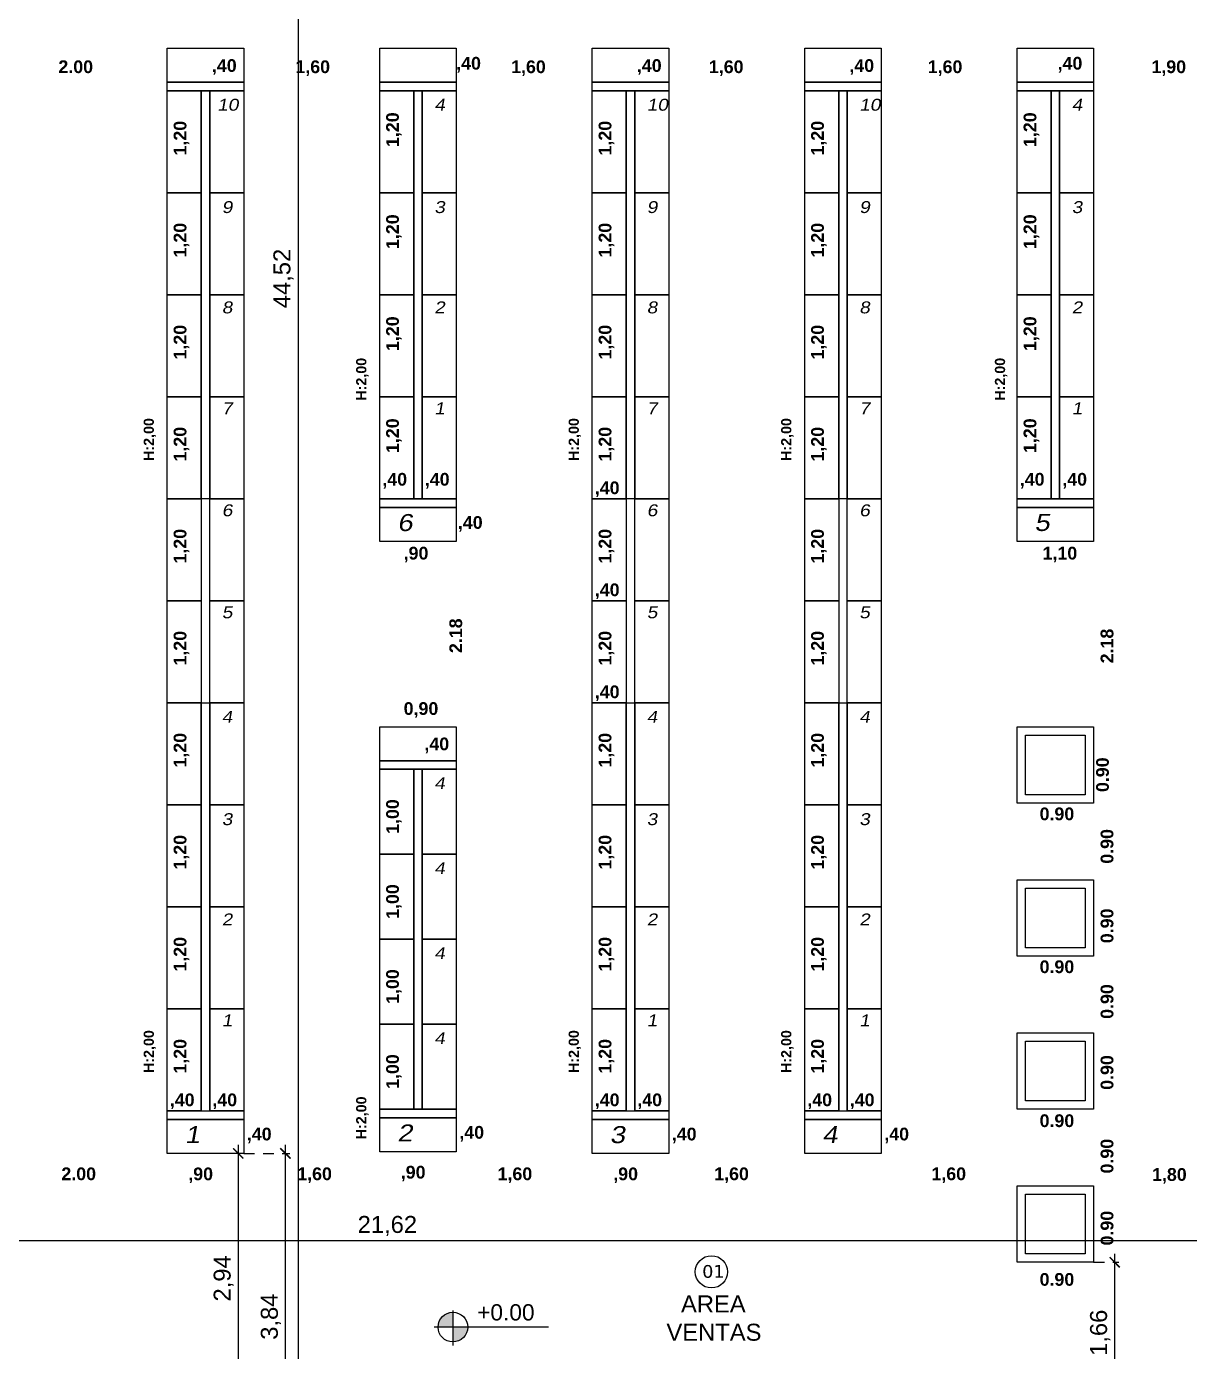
# Model space of a CAD drawing. Header units: metres. Extents: x 1093 to 1459, y -137 to 62.
# Drawn here: x 1286.92 to 1300.6, y -28.15 to -12.56 of the extents above; entities that cross this region are included whole.
import ezdxf

# ---------------------------------------------------------------- set-up
doc = ezdxf.new("R2010")
doc.units = ezdxf.units.M
doc.header["$LTSCALE"] = 0.508
doc.header["$PDMODE"] = 1
doc.header["$PDSIZE"] = -2
doc.linetypes.add('HIDDEN', pattern=[0.375, 0.25, -0.125])
doc.layers.get('0').update_dxf_attribs({"color": 9})
doc.layers.get('Defpoints').update_dxf_attribs({"color": 9})
for name, color, linetype in [('2-texto', 9, 'Continuous'), ('7-equipamiento', 9, 'Continuous'), ('8-cota equipam.', 9, 'Continuous'), ('8-cotas-100', 9, 'Continuous'), ('8-NIVEL-1-50', 9, 'Continuous')]:
    doc.layers.add(name, color=color, linetype=linetype)
doc.styles.add('ARIAL', font='arial.ttf', dxfattribs={"width": 1.15, "oblique": 10})
doc.styles.add('Helvetica (bold)', font='')
doc.styles.add('swiss', font='swissel.ttf')
doc.styles.get('Helvetica (bold)').set_extended_font_data('Helvetica', bold=True)
doc.dimstyles.new('dim-100', dxfattribs={"dimtxt": 0.2, "dimasz": 0.12, "dimexe": 0.05, "dimexo": 0, "dimgap": 0.05, "dimtad": 1, "dimzin": 4, "dimtxsty": 'swiss', "dimblk": 'ARCHTICK', "dimcen": 0.5, "dimdle": 0.1, "dimclrd": 256, "dimclre": 252, "dimclrt": 256, "dimadec": 0, "dimazin": 0, "dimtfac": 1, "dimtix": 1, "dimtmove": 2, "dimatfit": 3, "dimldrblk": 'OPEN30', "dimfxl": 0.05, "dimtolj": 1, "dimtzin": 0, "dimarcsym": 0})

# ---------------------------------------------------------------- blocks, each defined once
blk = doc.blocks.new('_ARCHTICK')
at = {"color": 0, "linetype": 'ByBlock', "const_width": 0.15}
blk.add_lwpolyline([(-0.5, -0.5), (0.5, 0.5)], dxfattribs=at)
blk = doc.blocks.new('*D138')
at = {"layer": '8-cotas-100', "linetype": 'Continuous', "lineweight": -2, "transparency": 16777216}
blk.add_line((1289.965, -29.757), (1289.965, -25.717), dxfattribs=at)
at = {"layer": '8-cotas-100', "color": 252, "linetype": 'HIDDEN', "lineweight": -2, "transparency": 16777216}
for p, q in [((1289.474, -25.817), (1290.015, -25.817)), ((1289.965, -29.657), (1289.915, -29.657))]:
    blk.add_line(p, q, dxfattribs=at)
at = {"layer": 'Defpoints', "color": 0, "linetype": 'Continuous', "transparency": 16777216}
for p in [(1289.474, -25.817), (1289.965, -25.817), (1289.965, -29.657)]:
    blk.add_point(p, dxfattribs=at)
at = {"layer": '8-cotas-100', "linetype": 'Continuous', "lineweight": -2, "transparency": 16777216, "xscale": 0.12, "yscale": 0.12, "zscale": 0.12}
for p, rotation in [((1289.965, -25.817), 90), ((1289.965, -29.657), 270)]:
    blk.add_blockref('_ARCHTICK', p, dxfattribs=dict(at, rotation=rotation))
at = {"layer": '8-cotas-100', "linetype": 'Continuous', "lineweight": 0, "transparency": 16777216, "insert": (1289.794, -27.737), "char_height": 0.2, "attachment_point": 5, "rotation": 90, "style": 'swiss'}
blk.add_mtext('\\A1;3,84', dxfattribs=at)
blk = doc.blocks.new('_Open30')
at = {"color": 0, "linetype": 'ByBlock', "lineweight": -2}
for p, q in [((-1, 0.27), (0, 0)), ((0, 0), (-1, -0.27)), ((0, 0), (-1, 0))]:
    blk.add_line(p, q, dxfattribs=at)
blk = doc.blocks.new('*D139')
at = {"layer": '8-cotas-100', "linetype": 'Continuous', "lineweight": -2, "transparency": 16777216}
blk.add_line((1289.41, -25.717), (1289.41, -28.857), dxfattribs=at)
at = {"layer": '8-cotas-100', "color": 252, "linetype": 'HIDDEN', "lineweight": -2, "transparency": 16777216}
for p, q in [((1289.474, -25.817), (1289.36, -25.817)), ((1289.474, -28.757), (1289.36, -28.757))]:
    blk.add_line(p, q, dxfattribs=at)
at = {"layer": 'Defpoints', "color": 0, "linetype": 'Continuous', "transparency": 16777216}
for p in [(1289.474, -25.817), (1289.41, -28.757), (1289.474, -28.757)]:
    blk.add_point(p, dxfattribs=at)
at = {"layer": '8-cotas-100', "linetype": 'Continuous', "lineweight": -2, "transparency": 16777216, "xscale": 0.12, "yscale": 0.12, "zscale": 0.12}
for p, rotation in [((1289.41, -25.817), 90), ((1289.41, -28.757), 270)]:
    blk.add_blockref('_ARCHTICK', p, dxfattribs=dict(at, rotation=rotation))
at = {"layer": '8-cotas-100', "linetype": 'Continuous', "lineweight": 0, "transparency": 16777216, "insert": (1289.239, -27.287), "char_height": 0.2, "attachment_point": 5, "rotation": 90, "style": 'swiss'}
blk.add_mtext('\\A1;2,94', dxfattribs=at)
blk = doc.blocks.new('*D140')
at = {"layer": '8-cotas-100', "color": 252, "linetype": 'HIDDEN', "lineweight": -2, "transparency": 16777216}
for p, q in [((1280.354, -27.932), (1280.354, -26.793)), ((1301.974, -27.932), (1301.974, -26.793))]:
    blk.add_line(p, q, dxfattribs=at)
at = {"layer": '8-cotas-100', "linetype": 'Continuous', "lineweight": -2, "transparency": 16777216}
blk.add_line((1280.254, -26.843), (1302.074, -26.843), dxfattribs=at)
at = {"layer": 'Defpoints', "color": 0, "linetype": 'Continuous', "transparency": 16777216}
for p in [(1301.974, -26.843), (1280.354, -27.932), (1301.974, -27.932)]:
    blk.add_point(p, dxfattribs=at)
at = {"layer": '8-cotas-100', "linetype": 'Continuous', "lineweight": -2, "transparency": 16777216, "xscale": 0.12, "yscale": 0.12, "zscale": 0.12, "rotation": 180}
blk.add_blockref('_ARCHTICK', (1280.354, -26.843), dxfattribs=at)
at = {"layer": '8-cotas-100', "linetype": 'Continuous', "lineweight": -2, "transparency": 16777216, "xscale": 0.12, "yscale": 0.12, "zscale": 0.12}
blk.add_blockref('_ARCHTICK', (1301.974, -26.843), dxfattribs=at)
at = {"layer": '8-cotas-100', "linetype": 'Continuous', "lineweight": 0, "transparency": 16777216, "insert": (1291.164, -26.671), "char_height": 0.2, "attachment_point": 5, "style": 'swiss'}
blk.add_mtext('\\A1;21,62', dxfattribs=at)
blk = doc.blocks.new('*D151')
at = {"layer": '8-cotas-100', "color": 252, "linetype": 'HIDDEN', "lineweight": -2, "transparency": 16777216}
for p, q in [((1299.474, -27.097), (1299.771, -27.097)), ((1299.474, -28.757), (1299.771, -28.757))]:
    blk.add_line(p, q, dxfattribs=at)
at = {"layer": '8-cotas-100', "linetype": 'Continuous', "lineweight": -2, "transparency": 16777216}
blk.add_line((1299.721, -26.997), (1299.721, -28.857), dxfattribs=at)
at = {"layer": 'Defpoints', "color": 0, "linetype": 'Continuous', "transparency": 16777216}
for p in [(1299.474, -27.097), (1299.474, -28.757), (1299.721, -28.757)]:
    blk.add_point(p, dxfattribs=at)
at = {"layer": '8-cotas-100', "linetype": 'Continuous', "lineweight": -2, "transparency": 16777216, "xscale": 0.12, "yscale": 0.12, "zscale": 0.12}
for p, rotation in [((1299.721, -27.097), 90), ((1299.721, -28.757), 270)]:
    blk.add_blockref('_ARCHTICK', p, dxfattribs=dict(at, rotation=rotation))
at = {"layer": '8-cotas-100', "linetype": 'Continuous', "lineweight": 0, "transparency": 16777216, "insert": (1299.55, -27.927), "char_height": 0.2, "attachment_point": 5, "rotation": 90, "style": 'swiss'}
blk.add_mtext('\\A1;1,66', dxfattribs=at)
blk = doc.blocks.new('*D176')
at = {"layer": '8-cotas-100', "color": 252, "linetype": 'HIDDEN', "lineweight": -2, "transparency": 16777216}
for p, q in [((1290.292, 6.733), (1290.064, 6.733)), ((1290.114, -37.782), (1290.064, -37.782))]:
    blk.add_line(p, q, dxfattribs=at)
at = {"layer": '8-cotas-100', "linetype": 'Continuous', "lineweight": -2, "transparency": 16777216}
blk.add_line((1290.114, 6.833), (1290.114, -37.882), dxfattribs=at)
at = {"layer": 'Defpoints', "color": 0, "linetype": 'Continuous', "transparency": 16777216}
for p in [(1290.292, 6.733), (1290.114, -37.782), (1290.114, -37.782)]:
    blk.add_point(p, dxfattribs=at)
at = {"layer": '8-cotas-100', "linetype": 'Continuous', "lineweight": -2, "transparency": 16777216, "xscale": 0.12, "yscale": 0.12, "zscale": 0.12}
for p, rotation in [((1290.114, 6.733), 90), ((1290.114, -37.782), 270)]:
    blk.add_blockref('_ARCHTICK', p, dxfattribs=dict(at, rotation=rotation))
at = {"layer": '8-cotas-100', "linetype": 'Continuous', "lineweight": 0, "transparency": 16777216, "insert": (1289.942, -15.525), "char_height": 0.2, "attachment_point": 5, "rotation": 90, "style": 'swiss'}
blk.add_mtext('\\A1;44,52', dxfattribs=at)
blk = doc.blocks.new('NIVEL-1-100')
h = blk.add_hatch(color=256)
h.paths.add_polyline_path([(0, 0.155, 0.414214), (-0.155, 0), (0, 0)])
h.paths.add_polyline_path([(0.155, 0), (0, 0), (0, -0.155, 0.414214)])
for p, q in [((0, 0.174), (0, -0.192)), ((1, 0), (-0.194, 0))]:
    blk.add_line(p, q)
blk.add_circle((0, 0), 0.155)
at = {"style": 'swiss'}
blk.add_attdef('+00.00', (0.111, 0.07), '', height=0.17, dxfattribs=at)

msp = doc.modelspace()

# ---------------------------------------------------------------- linework, layer by layer
at = {"layer": '2-texto'}
msp.add_circle((1294.977, -27.21), 0.19, dxfattribs=at)
at = {"layer": '7-equipamiento'}
for points in [[(1289.474, -12.817), (1289.474, -13.217), (1288.574, -13.217), (1288.574, -12.817)], [(1291.974, -12.817), (1291.974, -13.217), (1291.074, -13.217), (1291.074, -12.817)], [(1294.474, -12.817), (1294.474, -13.217), (1293.574, -13.217), (1293.574, -12.817)], [(1296.974, -12.817), (1296.974, -13.217), (1296.074, -13.217), (1296.074, -12.817)], [(1299.474, -12.817), (1299.474, -13.217), (1298.574, -13.217), (1298.574, -12.817)], [(1289.474, -13.217), (1289.474, -13.317), (1288.574, -13.317), (1288.574, -13.217)], [(1291.974, -13.217), (1291.974, -13.317), (1291.074, -13.317), (1291.074, -13.217)], [(1294.474, -13.217), (1294.474, -13.317), (1293.574, -13.317), (1293.574, -13.217)], [(1296.974, -13.217), (1296.974, -13.317), (1296.074, -13.317), (1296.074, -13.217)], [(1299.474, -13.217), (1299.474, -13.317), (1298.574, -13.317), (1298.574, -13.217)], [(1288.974, -13.317), (1288.974, -14.517), (1288.574, -14.517), (1288.574, -13.317)], [(1289.074, -13.317), (1289.074, -18.118), (1288.974, -18.118), (1288.974, -13.317)], [(1289.474, -13.317), (1289.474, -14.517), (1289.074, -14.517), (1289.074, -13.317)], [(1291.474, -13.317), (1291.474, -14.517), (1291.074, -14.517), (1291.074, -13.317)], [(1291.574, -13.317), (1291.574, -18.118), (1291.474, -18.118), (1291.474, -13.317)], [(1291.974, -13.317), (1291.974, -14.517), (1291.574, -14.517), (1291.574, -13.317)], [(1293.974, -13.317), (1293.974, -14.517), (1293.574, -14.517), (1293.574, -13.317)], [(1294.074, -13.317), (1294.074, -18.118), (1293.974, -18.118), (1293.974, -13.317)], [(1294.474, -13.317), (1294.474, -14.517), (1294.074, -14.517), (1294.074, -13.317)], [(1296.474, -13.317), (1296.474, -14.517), (1296.074, -14.517), (1296.074, -13.317)], [(1296.574, -13.317), (1296.574, -18.118), (1296.474, -18.118), (1296.474, -13.317)], [(1296.974, -13.317), (1296.974, -14.517), (1296.574, -14.517), (1296.574, -13.317)], [(1298.974, -13.317), (1298.974, -14.517), (1298.574, -14.517), (1298.574, -13.317)], [(1299.074, -13.317), (1299.074, -18.117), (1298.974, -18.117), (1298.974, -13.317)], [(1299.474, -13.317), (1299.474, -14.517), (1299.074, -14.517), (1299.074, -13.317)], [(1288.974, -14.517), (1288.974, -15.717), (1288.574, -15.717), (1288.574, -14.517)], [(1289.474, -14.517), (1289.474, -15.717), (1289.074, -15.717), (1289.074, -14.517)], [(1291.474, -14.517), (1291.474, -15.717), (1291.074, -15.717), (1291.074, -14.517)], [(1291.974, -14.517), (1291.974, -15.717), (1291.574, -15.717), (1291.574, -14.517)], [(1293.974, -14.517), (1293.974, -15.717), (1293.574, -15.717), (1293.574, -14.517)], [(1294.474, -14.517), (1294.474, -15.717), (1294.074, -15.717), (1294.074, -14.517)], [(1296.474, -14.517), (1296.474, -15.717), (1296.074, -15.717), (1296.074, -14.517)], [(1296.974, -14.517), (1296.974, -15.717), (1296.574, -15.717), (1296.574, -14.517)], [(1298.974, -14.517), (1298.974, -15.717), (1298.574, -15.717), (1298.574, -14.517)], [(1299.474, -14.517), (1299.474, -15.717), (1299.074, -15.717), (1299.074, -14.517)], [(1288.974, -15.717), (1288.974, -16.917), (1288.574, -16.917), (1288.574, -15.717)], [(1289.474, -15.717), (1289.474, -16.917), (1289.074, -16.917), (1289.074, -15.717)], [(1291.474, -15.717), (1291.474, -16.917), (1291.074, -16.917), (1291.074, -15.717)], [(1291.974, -15.717), (1291.974, -16.917), (1291.574, -16.917), (1291.574, -15.717)], [(1293.974, -15.717), (1293.974, -16.917), (1293.574, -16.917), (1293.574, -15.717)], [(1294.474, -15.717), (1294.474, -16.917), (1294.074, -16.917), (1294.074, -15.717)], [(1296.474, -15.717), (1296.474, -16.917), (1296.074, -16.917), (1296.074, -15.717)], [(1296.974, -15.717), (1296.974, -16.917), (1296.574, -16.917), (1296.574, -15.717)], [(1298.974, -15.717), (1298.974, -16.917), (1298.574, -16.917), (1298.574, -15.717)], [(1299.474, -15.717), (1299.474, -16.917), (1299.074, -16.917), (1299.074, -15.717)], [(1288.974, -16.917), (1288.974, -18.117), (1288.574, -18.117), (1288.574, -16.917)], [(1289.474, -16.917), (1289.474, -18.117), (1289.074, -18.117), (1289.074, -16.917)], [(1291.474, -16.917), (1291.474, -18.117), (1291.074, -18.117), (1291.074, -16.917)], [(1291.974, -16.917), (1291.974, -18.117), (1291.574, -18.117), (1291.574, -16.917)], [(1293.974, -16.917), (1293.974, -18.117), (1293.574, -18.117), (1293.574, -16.917)], [(1294.474, -16.917), (1294.474, -18.117), (1294.074, -18.117), (1294.074, -16.917)], [(1296.474, -16.917), (1296.474, -18.117), (1296.074, -18.117), (1296.074, -16.917)], [(1296.974, -16.917), (1296.974, -18.117), (1296.574, -18.117), (1296.574, -16.917)], [(1298.974, -16.917), (1298.974, -18.117), (1298.574, -18.117), (1298.574, -16.917)], [(1299.474, -16.917), (1299.474, -18.117), (1299.074, -18.117), (1299.074, -16.917)], [(1288.974, -18.117), (1288.974, -19.317), (1288.574, -19.317), (1288.574, -18.117)], [(1289.474, -18.117), (1289.474, -19.317), (1289.074, -19.317), (1289.074, -18.117)], [(1291.974, -18.117), (1291.974, -18.217), (1291.074, -18.217), (1291.074, -18.117)], [(1291.974, -18.217), (1291.974, -18.617), (1291.074, -18.617), (1291.074, -18.217)], [(1293.974, -18.117), (1293.974, -19.317), (1293.574, -19.317), (1293.574, -18.117)], [(1294.474, -18.117), (1294.474, -19.317), (1294.074, -19.317), (1294.074, -18.117)], [(1296.474, -18.117), (1296.474, -19.317), (1296.074, -19.317), (1296.074, -18.117)], [(1296.974, -18.117), (1296.974, -19.317), (1296.574, -19.317), (1296.574, -18.117)], [(1299.474, -18.117), (1299.474, -18.217), (1298.574, -18.217), (1298.574, -18.117)], [(1299.474, -18.217), (1299.474, -18.617), (1298.574, -18.617), (1298.574, -18.217)], [(1288.974, -19.317), (1288.974, -20.517), (1288.574, -20.517), (1288.574, -19.317)], [(1289.474, -19.317), (1289.474, -20.517), (1289.074, -20.517), (1289.074, -19.317)], [(1293.974, -19.317), (1293.974, -20.517), (1293.574, -20.517), (1293.574, -19.317)], [(1294.474, -19.317), (1294.474, -20.517), (1294.074, -20.517), (1294.074, -19.317)], [(1296.474, -19.317), (1296.474, -20.517), (1296.074, -20.517), (1296.074, -19.317)], [(1296.974, -19.317), (1296.974, -20.517), (1296.574, -20.517), (1296.574, -19.317)], [(1288.974, -20.517), (1288.974, -21.717), (1288.574, -21.717), (1288.574, -20.517)], [(1289.074, -20.517), (1289.074, -25.318), (1288.974, -25.318), (1288.974, -20.517)], [(1289.474, -20.517), (1289.474, -21.717), (1289.074, -21.717), (1289.074, -20.517)], [(1293.974, -20.517), (1293.974, -21.717), (1293.574, -21.717), (1293.574, -20.517)], [(1294.074, -20.517), (1294.074, -25.318), (1293.974, -25.318), (1293.974, -20.517)], [(1294.474, -20.517), (1294.474, -21.717), (1294.074, -21.717), (1294.074, -20.517)], [(1296.474, -20.517), (1296.474, -21.717), (1296.074, -21.717), (1296.074, -20.517)], [(1296.574, -20.517), (1296.574, -25.318), (1296.474, -25.318), (1296.474, -20.517)], [(1296.974, -20.517), (1296.974, -21.717), (1296.574, -21.717), (1296.574, -20.517)], [(1291.974, -20.797), (1291.974, -21.197), (1291.074, -21.197), (1291.074, -20.797)], [(1298.574, -20.797), (1299.474, -20.797), (1299.474, -21.697), (1298.574, -21.697)], [(1298.674, -20.897), (1299.374, -20.897), (1299.374, -21.597), (1298.674, -21.597)], [(1291.974, -21.197), (1291.974, -21.297), (1291.074, -21.297), (1291.074, -21.197)], [(1291.474, -21.297), (1291.474, -22.297), (1291.074, -22.297), (1291.074, -21.297)], [(1291.574, -21.297), (1291.574, -25.297), (1291.474, -25.297), (1291.474, -21.297)], [(1291.974, -21.297), (1291.974, -22.297), (1291.574, -22.297), (1291.574, -21.297)], [(1288.974, -21.717), (1288.974, -22.917), (1288.574, -22.917), (1288.574, -21.717)], [(1289.474, -21.717), (1289.474, -22.917), (1289.074, -22.917), (1289.074, -21.717)], [(1293.974, -21.717), (1293.974, -22.917), (1293.574, -22.917), (1293.574, -21.717)], [(1294.474, -21.717), (1294.474, -22.917), (1294.074, -22.917), (1294.074, -21.717)], [(1296.474, -21.717), (1296.474, -22.917), (1296.074, -22.917), (1296.074, -21.717)], [(1296.974, -21.717), (1296.974, -22.917), (1296.574, -22.917), (1296.574, -21.717)], [(1291.474, -22.297), (1291.474, -23.297), (1291.074, -23.297), (1291.074, -22.297)], [(1291.974, -22.297), (1291.974, -23.297), (1291.574, -23.297), (1291.574, -22.297)], [(1298.574, -22.597), (1299.474, -22.597), (1299.474, -23.497), (1298.574, -23.497)], [(1298.674, -22.697), (1299.374, -22.697), (1299.374, -23.397), (1298.674, -23.397)], [(1288.974, -22.917), (1288.974, -24.117), (1288.574, -24.117), (1288.574, -22.917)], [(1289.474, -22.917), (1289.474, -24.117), (1289.074, -24.117), (1289.074, -22.917)], [(1293.974, -22.917), (1293.974, -24.117), (1293.574, -24.117), (1293.574, -22.917)], [(1294.474, -22.917), (1294.474, -24.117), (1294.074, -24.117), (1294.074, -22.917)], [(1296.474, -22.917), (1296.474, -24.117), (1296.074, -24.117), (1296.074, -22.917)], [(1296.974, -22.917), (1296.974, -24.117), (1296.574, -24.117), (1296.574, -22.917)], [(1291.474, -23.297), (1291.474, -24.297), (1291.074, -24.297), (1291.074, -23.297)], [(1291.974, -23.297), (1291.974, -24.297), (1291.574, -24.297), (1291.574, -23.297)], [(1288.974, -24.117), (1288.974, -25.317), (1288.574, -25.317), (1288.574, -24.117)], [(1289.474, -24.117), (1289.474, -25.317), (1289.074, -25.317), (1289.074, -24.117)], [(1293.974, -24.117), (1293.974, -25.317), (1293.574, -25.317), (1293.574, -24.117)], [(1294.474, -24.117), (1294.474, -25.317), (1294.074, -25.317), (1294.074, -24.117)], [(1296.474, -24.117), (1296.474, -25.317), (1296.074, -25.317), (1296.074, -24.117)], [(1296.974, -24.117), (1296.974, -25.317), (1296.574, -25.317), (1296.574, -24.117)], [(1291.474, -24.297), (1291.474, -25.297), (1291.074, -25.297), (1291.074, -24.297)], [(1291.974, -24.297), (1291.974, -25.297), (1291.574, -25.297), (1291.574, -24.297)], [(1298.574, -24.397), (1299.474, -24.397), (1299.474, -25.297), (1298.574, -25.297)], [(1298.674, -24.497), (1299.374, -24.497), (1299.374, -25.197), (1298.674, -25.197)], [(1289.474, -25.317), (1289.474, -25.417), (1288.574, -25.417), (1288.574, -25.317)], [(1291.974, -25.297), (1291.974, -25.397), (1291.074, -25.397), (1291.074, -25.297)], [(1291.974, -25.397), (1291.974, -25.797), (1291.074, -25.797), (1291.074, -25.397)], [(1294.474, -25.317), (1294.474, -25.417), (1293.574, -25.417), (1293.574, -25.317)], [(1296.974, -25.317), (1296.974, -25.417), (1296.074, -25.417), (1296.074, -25.317)], [(1289.474, -25.417), (1289.474, -25.817), (1288.574, -25.817), (1288.574, -25.417)], [(1294.474, -25.417), (1294.474, -25.817), (1293.574, -25.817), (1293.574, -25.417)], [(1296.974, -25.417), (1296.974, -25.817), (1296.074, -25.817), (1296.074, -25.417)], [(1298.574, -26.197), (1299.474, -26.197), (1299.474, -27.097), (1298.574, -27.097)], [(1298.674, -26.297), (1299.374, -26.297), (1299.374, -26.997), (1298.674, -26.997)]]:
    msp.add_lwpolyline(points, close=True, dxfattribs=at)

# ---------------------------------------------------------------- block references
at = {"layer": '8-NIVEL-1-50'}
ref = msp.add_blockref('NIVEL-1-100', (1291.935, -27.86), dxfattribs=dict(at, xscale=1.125, yscale=1.125, zscale=1.125))
ref.add_attrib('+00.00', '+0.00', (1292.22, -27.782), dxfattribs={"layer": '0', "height": 0.1913, "style": 'swiss'})

# ---------------------------------------------------------------- texts
at = {"layer": '2-texto', "style": 'swiss'}
for s, insert, char_height, width, attachment_point in [('{\\fVerdana|b0|i0|c0|p34;01}', (1294.869, -27.283), 0.15, 0.17143, 7), ('\\pi26.669;{\\fArial|b0|i0|c0|p34;AREA\\P\\pi26.498;VENTAS}', (1267.95, -27.487), 0.2, 54.0984, 1)]:
    msp.add_mtext(s, dxfattribs=dict(at, insert=insert, char_height=char_height, width=width, attachment_point=attachment_point))
at = {"layer": '7-equipamiento', "attachment_point": 1, "line_spacing_factor": 0.843168, "style": 'ARIAL'}
for s, insert, char_height in [('10', (1289.162, -13.411), 0.14), ('4', (1291.716, -13.411), 0.14), ('10', (1294.216, -13.411), 0.14), ('10', (1296.716, -13.411), 0.14), ('4', (1299.216, -13.411), 0.14), ('9', (1289.216, -14.615), 0.14), ('3', (1291.716, -14.615), 0.14), ('9', (1294.216, -14.615), 0.14), ('9', (1296.716, -14.615), 0.14), ('3', (1299.216, -14.615), 0.14), ('8', (1289.216, -15.795), 0.14), ('2', (1291.716, -15.795), 0.14), ('8', (1294.216, -15.795), 0.14), ('8', (1296.716, -15.795), 0.14), ('2', (1299.216, -15.795), 0.14), ('7', (1289.216, -16.982), 0.14), ('1', (1291.716, -16.982), 0.14), ('7', (1294.216, -16.982), 0.14), ('7', (1296.716, -16.982), 0.14), ('1', (1299.216, -16.982), 0.14), ('6', (1289.216, -18.182), 0.14), ('6', (1294.216, -18.182), 0.14), ('6', (1296.716, -18.182), 0.14), ('6', (1291.281, -18.296), 0.2), ('5', (1298.777, -18.295), 0.2), ('4', (1289.216, -20.611), 0.14), ('4', (1294.216, -20.611), 0.14), ('4', (1296.716, -20.611), 0.14), ('4', (1291.716, -21.391), 0.14), ('3', (1289.216, -21.815), 0.14), ('3', (1294.216, -21.815), 0.14), ('3', (1296.716, -21.815), 0.14), ('4', (1291.716, -22.391), 0.14), ('2', (1289.216, -22.995), 0.14), ('2', (1294.216, -22.995), 0.14), ('2', (1296.716, -22.995), 0.14), ('4', (1291.716, -23.391), 0.14), ('1', (1289.216, -24.182), 0.14), ('1', (1294.216, -24.182), 0.14), ('1', (1296.716, -24.182), 0.14), ('4', (1291.716, -24.391), 0.14), ('1', (1288.781, -25.496), 0.2), ('2', (1291.281, -25.476), 0.2), ('3', (1293.781, -25.496), 0.2), ('4', (1296.281, -25.496), 0.2)]:
    msp.add_mtext(s, dxfattribs=dict(at, insert=insert, char_height=char_height))
at = {"layer": '7-equipamiento', "char_height": 0.12, "attachment_point": 1, "rotation": 90, "style": 'Helvetica (bold)'}
for insert in [(1290.797, -17.383, 0), (1298.312, -17.383, 0), (1288.297, -18.092, 0), (1293.297, -18.092, 0), (1295.797, -18.092, 0), (1288.297, -25.292, 0), (1293.297, -25.292, 0), (1295.797, -25.292, 0), (1290.797, -26.072, 0)]:
    msp.add_mtext_dynamic_manual_height_columns('\\pi0.37495; H:2,00', width=1.43562, gutter_width=1, heights=[0.202], dxfattribs=dict(at, insert=insert))
at = {"layer": '7-equipamiento', "char_height": 0.14, "attachment_point": 1, "line_spacing_factor": 0.843168, "style": 'ARIAL'}
for insert, width in [((1289.216, -19.382), 0.21238), ((1294.216, -19.382), 0.24797), ((1296.716, -19.382), 0.24797)]:
    msp.add_mtext('5', dxfattribs=dict(at, insert=insert, width=width))
at = {"layer": '8-cota equipam.', "lineweight": 0, "style": 'Helvetica (bold)'}
for s, p in [(',40', (1291.974, -13.068)), (',40', (1299.05, -13.068)), ('2.00', (1287.294, -13.109)), (',40', (1289.1, -13.095)), ('1,60', (1290.082, -13.109)), ('1,60', (1292.62, -13.109)), (',40', (1294.1, -13.095)), ('1,60', (1294.947, -13.109)), (',40', (1296.6, -13.095)), ('1,60', (1297.522, -13.109)), ('1,90', (1300.154, -13.109)), (',40', (1291.105, -17.962)), (',40', (1291.605, -17.962)), (',40', (1293.605, -18.062)), (',40', (1298.605, -17.962)), (',40', (1299.105, -17.962)), (',40', (1291.994, -18.47)), (',90', (1291.356, -18.831)), ('1,10', (1298.873, -18.831)), (',40', (1293.605, -19.262)), (',40', (1293.605, -20.462)), ('0,90', (1291.356, -20.659)), (',40', (1291.6, -21.075)), ('0.90', (1298.838, -21.898)), ('0.90', (1298.838, -23.696)), (',40', (1288.605, -25.262)), (',40', (1289.105, -25.262)), (',40', (1293.605, -25.262)), (',40', (1294.105, -25.262)), (',40', (1296.105, -25.262)), (',40', (1296.605, -25.262)), ('0.90', (1298.838, -25.507)), (',40', (1289.511, -25.664)), (',40', (1292.011, -25.644)), (',40', (1294.511, -25.664)), (',40', (1297.011, -25.664)), ('2.00', (1287.329, -26.132)), (',90', (1288.822, -26.133)), ('1,60', (1290.104, -26.132)), (',90', (1291.322, -26.113)), ('1,60', (1292.461, -26.132)), (',90', (1293.822, -26.133)), ('1,60', (1295.01, -26.132)), ('1,60', (1297.565, -26.132)), ('1,80', (1300.161, -26.14)), ('0.90', (1298.838, -27.374))]:
    msp.add_text(s, height=0.1499, dxfattribs=at).set_placement(p)
for s, p in [('1,20', (1288.8, -14.078)), ('1,20', (1291.3, -13.978)), ('1,20', (1293.8, -14.078)), ('1,20', (1296.3, -14.078)), ('1,20', (1298.8, -13.978)), ('1,20', (1291.3, -15.178)), ('1,20', (1298.8, -15.178)), ('1,20', (1288.8, -15.278)), ('1,20', (1293.8, -15.278)), ('1,20', (1296.3, -15.278)), ('1,20', (1291.3, -16.378)), ('1,20', (1298.8, -16.378)), ('1,20', (1288.8, -16.478)), ('1,20', (1293.8, -16.478)), ('1,20', (1296.3, -16.478)), ('1,20', (1288.8, -17.678)), ('1,20', (1291.3, -17.578)), ('1,20', (1293.8, -17.678)), ('1,20', (1296.3, -17.678)), ('1,20', (1298.8, -17.578)), ('1,20', (1288.8, -18.878)), ('1,20', (1293.8, -18.878)), ('1,20', (1296.3, -18.878)), ('2.18', (1292.044, -19.931)), ('1,20', (1288.8, -20.078)), ('1,20', (1293.8, -20.078)), ('1,20', (1296.3, -20.078)), ('2.18', (1299.706, -20.052)), ('1,20', (1288.8, -21.278)), ('1,20', (1293.8, -21.278)), ('1,20', (1296.3, -21.278)), ('0.90', (1299.653, -21.566)), ('1,00', (1291.3, -22.058)), ('1,20', (1288.8, -22.478)), ('1,20', (1293.8, -22.478)), ('1,20', (1296.3, -22.478)), ('0.90', (1299.706, -22.409)), ('1,00', (1291.3, -23.058)), ('0.90', (1299.706, -23.344)), ('1,20', (1288.8, -23.678)), ('1,20', (1293.8, -23.678)), ('1,20', (1296.3, -23.678)), ('1,00', (1291.3, -24.058)), ('0.90', (1299.706, -24.234)), ('1,20', (1288.8, -24.878)), ('1,20', (1293.8, -24.878)), ('1,20', (1296.3, -24.878)), ('1,00', (1291.3, -25.058)), ('0.90', (1299.706, -25.069)), ('0.90', (1299.706, -26.053)), ('0.90', (1299.706, -26.9))]:
    msp.add_text(s, height=0.1499, rotation=90, dxfattribs=at).set_placement(p)

# ---------------------------------------------------------------- dimensions: what is measured, and where the dimension line sits
at = {"layer": '8-cotas-100', "linetype": 'Continuous', "lineweight": 0}
for base, p1, p2, picture, middle in [((1290.11405406, -37.782122324), (1290.292248956, 6.732877676), (1290.11405406, -37.782122324), '*D176', (1289.942350206, -15.524622324)), ((1289.41, -28.757), (1289.474, -25.817), (1289.474, -28.757), '*D139', (1289.239, -27.287)), ((1289.965, -25.817), (1289.965, -29.657), (1289.474, -25.817), '*D138', (1289.794, -27.737)), ((1299.721, -28.757), (1299.474, -27.097), (1299.474, -28.757), '*D151', (1299.55, -27.927))]:
    dim = msp.add_linear_dim(base=base, p1=p1, p2=p2, angle=90, dimstyle='dim-100', dxfattribs=at)
    dim.commit()
    dim.dimension.update_dxf_attribs({"geometry": picture, "text_midpoint": middle})
dim = msp.add_linear_dim(base=(1301.974, -26.843), p1=(1280.354, -27.932), p2=(1301.974, -27.932), dimstyle='dim-100', dxfattribs=at)
dim.commit()
dim.dimension.update_dxf_attribs({"geometry": '*D140', "text_midpoint": (1291.164, -26.671)})

doc.saveas('drawing.dxf')
